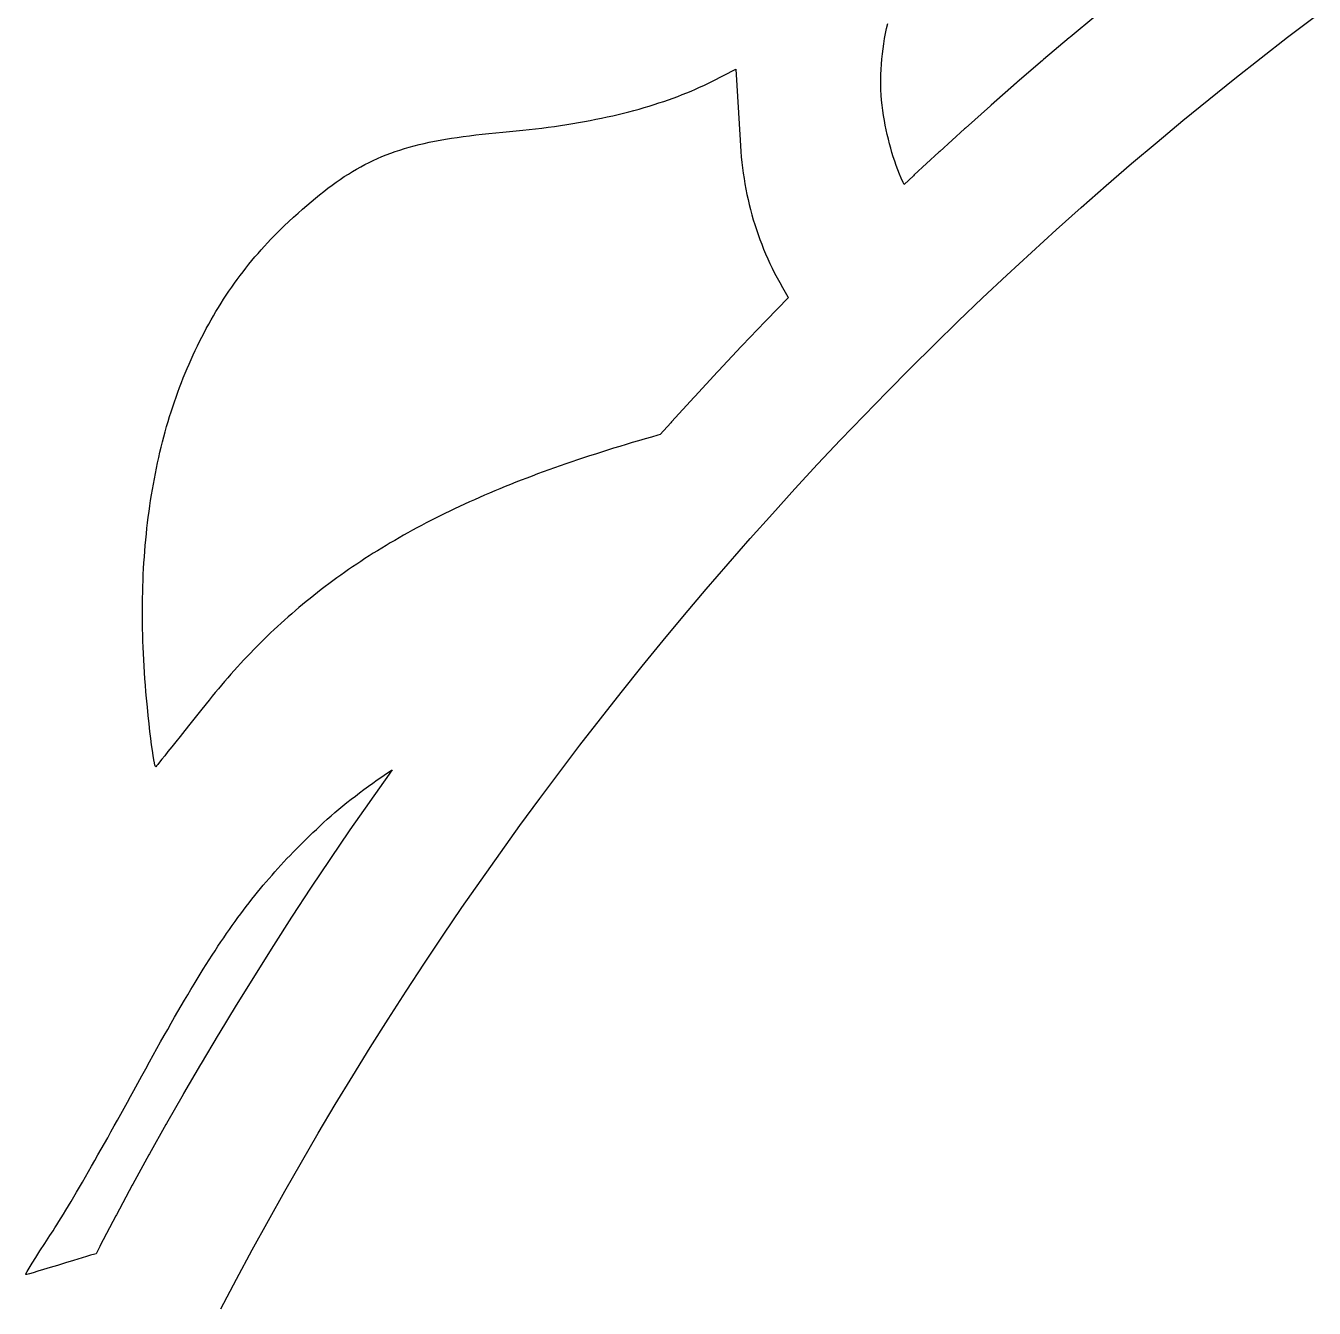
# Model space of a CAD drawing. Header units: millimetres. Extents: x 10 to 410, y 18 to 283.
# Drawn here: x 259.79 to 274.92, y 241.79 to 256.84 of the extents above; entities that cross this region are included whole.
import ezdxf

# ---------------------------------------------------------------- set-up
doc = ezdxf.new("R2010")
doc.units = ezdxf.units.MM
doc.layers.add('CUT', color=1, linetype='Continuous')

msp = doc.modelspace()

# ---------------------------------------------------------------- linework, layer by layer
at = {"layer": 'CUT'}
for points in [[(262.0845, 241.7787), (262.2674, 242.1262), (262.4532, 242.4721), (262.6421, 242.8164), (262.834, 243.1591), (263.0289, 243.5), (263.2267, 243.8392), (263.4275, 244.1767), (263.6312, 244.5124), (263.8378, 244.8464), (264.0474, 245.1785), (264.2598, 245.5088), (264.4751, 245.8372), (264.6933, 246.1637), (264.9143, 246.4883), (265.1382, 246.8109), (265.3648, 247.1316), (265.5942, 247.4503), (265.8264, 247.767), (266.0614, 248.0817), (266.2991, 248.3943), (266.5395, 248.7048), (266.7826, 249.0132), (267.0284, 249.3194), (267.2769, 249.6235), (267.528, 249.9254), (267.7817, 250.2252), (268.0381, 250.5227), (268.297, 250.8179), (268.5585, 251.1109), (268.8225, 251.4016), (269.0891, 251.6899), (269.3582, 251.976), (269.6297, 252.2596), (269.9037, 252.5409), (270.1802, 252.8198), (270.4591, 253.0963), (270.7404, 253.3703), (271.024, 253.6418), (271.3101, 253.9109), (271.5984, 254.1775), (271.8891, 254.4415), (272.1821, 254.703), (272.4773, 254.9619), (272.7748, 255.2183), (273.0746, 255.472), (273.3765, 255.7231), (273.6806, 255.9716), (273.9868, 256.2174), (274.2952, 256.4605), (274.6057, 256.7009), (274.9183, 256.9386)], [(272.3534, 256.9533), (272.0515, 256.7021), (272.0408, 256.6932), (271.741, 256.4394), (271.7304, 256.4304), (271.4329, 256.174), (271.4224, 256.1649), (271.1271, 255.906), (271.1167, 255.8967), (270.8237, 255.6352), (270.8133, 255.6259), (270.5227, 255.3618), (270.5124, 255.3524), (270.224, 255.0858), (270.2138, 255.0763), (270.1029, 254.972), (270.0916, 254.9966), (270.07, 255.0462), (270.0495, 255.0959), (270.03, 255.1458), (270.0115, 255.196), (269.9939, 255.2464), (269.9773, 255.2973), (269.9615, 255.3486), (269.9466, 255.4004), (269.9324, 255.4527), (269.9191, 255.5057), (269.9064, 255.5593), (269.8944, 255.6137), (269.8831, 255.6689), (269.8724, 255.7249), (269.8623, 255.7842), (269.8535, 255.8437), (269.8462, 255.9034), (269.8403, 255.9633), (269.8358, 256.0233), (269.8327, 256.0834), (269.831, 256.1436), (269.8306, 256.2039), (269.8316, 256.2642), (269.8339, 256.3245), (269.8376, 256.3848), (269.8426, 256.4451), (269.8488, 256.5053), (269.8564, 256.5654), (269.8652, 256.6255), (269.8753, 256.6854), (269.8867, 256.7452), (269.8993, 256.8047), (269.9131, 256.8641)]]:
    msp.add_lwpolyline(points, dxfattribs=at)
for points in [[(263.5367, 250.4223), (263.4902, 250.3893), (263.444, 250.3562), (263.3981, 250.3227), (263.3527, 250.289), (263.3075, 250.255), (263.2627, 250.2208), (263.2182, 250.1862), (263.1741, 250.1514), (263.1303, 250.1164), (263.0868, 250.081), (263.0436, 250.0454), (263.0007, 250.0095), (262.9582, 249.9732), (262.9159, 249.9368), (262.8739, 249.9), (262.8323, 249.8629), (262.7909, 249.8255), (262.7498, 249.7878), (262.709, 249.7499), (262.6685, 249.7116), (262.6282, 249.673), (262.5882, 249.6341), (262.5485, 249.5949), (262.5091, 249.5554), (262.4699, 249.5156), (262.4309, 249.4754), (262.3922, 249.435), (262.3538, 249.3942), (262.3155, 249.3531), (262.2776, 249.3116), (262.2398, 249.2699), (262.2023, 249.2278), (262.165, 249.1853), (262.1279, 249.1426), (262.091, 249.0995), (262.0544, 249.056), (262.0179, 249.0123), (261.9817, 248.9681), (261.9456, 248.9237), (261.9098, 248.8788), (261.8447, 248.797), (261.7814, 248.7175), (261.7203, 248.6407), (261.6618, 248.5673), (261.6064, 248.4978), (261.5545, 248.4328), (261.5066, 248.3728), (261.4632, 248.3185), (261.4246, 248.2703), (261.3914, 248.2289), (261.3639, 248.1947), (261.3427, 248.1685), (261.3282, 248.1507), (261.3208, 248.1419), (261.3163, 248.144), (261.3107, 248.159), (261.3043, 248.1859), (261.297, 248.2241), (261.2889, 248.2728), (261.2803, 248.3311), (261.2712, 248.3983), (261.2616, 248.4737), (261.2517, 248.5565), (261.2417, 248.6459), (261.2315, 248.7412), (261.2214, 248.8415), (261.2113, 248.9461), (261.2045, 249.0218), (261.1982, 249.0971), (261.1925, 249.1721), (261.1872, 249.2468), (261.1825, 249.3212), (261.1783, 249.3952), (261.1746, 249.469), (261.1714, 249.5424), (261.1688, 249.6154), (261.1666, 249.6882), (261.165, 249.7606), (261.1639, 249.8327), (261.1633, 249.9044), (261.1633, 249.9758), (261.1637, 250.0469), (261.1647, 250.1176), (261.1662, 250.188), (261.1682, 250.258), (261.1707, 250.3277), (261.1737, 250.397), (261.1773, 250.466), (261.1813, 250.5347), (261.1859, 250.6029), (261.1909, 250.6709), (261.1965, 250.7385), (261.2026, 250.8057), (261.2092, 250.8725), (261.2163, 250.9391), (261.224, 251.0052), (261.2321, 251.071), (261.2407, 251.1364), (261.2499, 251.2014), (261.2595, 251.2661), (261.2697, 251.3304), (261.2804, 251.3943), (261.2916, 251.4579), (261.3032, 251.5211), (261.3154, 251.5839), (261.3281, 251.6463), (261.3413, 251.7084), (261.355, 251.7701), (261.3692, 251.8313), (261.3839, 251.8922), (261.3991, 251.9528), (261.4148, 252.0129), (261.431, 252.0726), (261.4477, 252.132), (261.4649, 252.1909), (261.4826, 252.2495), (261.5008, 252.3076), (261.5195, 252.3654), (261.5388, 252.4228), (261.5585, 252.4797), (261.5786, 252.5363), (261.5993, 252.5924), (261.6205, 252.6482), (261.6422, 252.7035), (261.6644, 252.7584), (261.6871, 252.8129), (261.7102, 252.867), (261.7339, 252.9207), (261.7581, 252.974), (261.7827, 253.0269), (261.8079, 253.0793), (261.8335, 253.1313), (261.8596, 253.1829), (261.8862, 253.2341), (261.9133, 253.2848), (261.9409, 253.3351), (261.969, 253.385), (261.9976, 253.4344), (262.0267, 253.4835), (262.0562, 253.532), (262.0863, 253.5802), (262.1168, 253.6279), (262.1478, 253.6752), (262.1793, 253.722), (262.2113, 253.7684), (262.2438, 253.8143), (262.2767, 253.8598), (262.3101, 253.9049), (262.3441, 253.9495), (262.3785, 253.9936), (262.4134, 254.0373), (262.4487, 254.0806), (262.4846, 254.1234), (262.5209, 254.1657), (262.5577, 254.2075), (262.595, 254.249), (262.6328, 254.2899), (262.6711, 254.3304), (262.7098, 254.3704), (262.749, 254.41), (262.7887, 254.449), (262.8289, 254.4876), (262.8834, 254.539), (262.937, 254.5888), (262.9897, 254.6368), (263.0416, 254.6833), (263.0927, 254.7282), (263.1432, 254.7715), (263.1932, 254.8133), (263.2426, 254.8536), (263.2916, 254.8924), (263.3403, 254.9299), (263.3886, 254.9659), (263.4368, 255.0005), (263.4848, 255.0339), (263.5328, 255.0659), (263.5807, 255.0967), (263.6288, 255.1262), (263.677, 255.1545), (263.7255, 255.1816), (263.7742, 255.2077), (263.8234, 255.2325), (263.873, 255.2564), (263.9231, 255.2791), (263.9739, 255.3009), (264.0253, 255.3217), (264.0775, 255.3415), (264.1305, 255.3604), (264.1844, 255.3784), (264.2393, 255.3956), (264.2952, 255.4119), (264.3523, 255.4274), (264.4105, 255.4422), (264.47, 255.4563), (264.5309, 255.4696), (264.5932, 255.4823), (264.657, 255.4944), (264.7223, 255.5058), (264.7893, 255.5167), (264.858, 255.5271), (264.9285, 255.5369), (265.0009, 255.5463), (265.0752, 255.5552), (265.1515, 255.5637), (265.2299, 255.5719), (265.3105, 255.5796), (265.3933, 255.5871), (265.4721, 255.5942), (265.55, 255.6018), (265.6271, 255.6098), (265.7033, 255.6182), (265.7787, 255.627), (265.8533, 255.6363), (265.927, 255.646), (265.9999, 255.6561), (266.072, 255.6667), (266.1432, 255.6776), (266.2136, 255.6891), (266.2832, 255.7009), (266.3519, 255.7132), (266.4198, 255.7259), (266.4869, 255.739), (266.5531, 255.7526), (266.6185, 255.7666), (266.6831, 255.781), (266.7468, 255.7959), (266.8097, 255.8112), (266.8718, 255.8269), (266.933, 255.8431), (266.9934, 255.8596), (267.053, 255.8767), (267.1117, 255.8941), (267.1697, 255.912), (267.2267, 255.9303), (267.283, 255.949), (267.3384, 255.9682), (267.393, 255.9878), (267.4468, 256.0079), (267.4998, 256.0283), (267.5519, 256.0492), (267.6032, 256.0706), (267.6537, 256.0923), (267.7033, 256.1145), (267.7521, 256.1371), (267.8001, 256.1602), (267.8473, 256.1837), (268.1296, 256.3269), (268.1778, 255.4937), (268.182, 255.4272), (268.1871, 255.3614), (268.1931, 255.2964), (268.1999, 255.232), (268.2075, 255.1682), (268.216, 255.1051), (268.2254, 255.0425), (268.2357, 254.9806), (268.2469, 254.9192), (268.259, 254.8582), (268.272, 254.7978), (268.286, 254.7379), (268.3009, 254.6784), (268.3167, 254.6193), (268.3335, 254.5606), (268.3513, 254.5023), (268.37, 254.4444), (268.3897, 254.3867), (268.4105, 254.3293), (268.4322, 254.2723), (268.455, 254.2154), (268.4788, 254.1588), (268.5036, 254.1024), (268.5295, 254.0461), (268.5565, 253.99), (268.5845, 253.934), (268.6136, 253.8781), (268.6438, 253.8223), (268.675, 253.7665), (268.7074, 253.7108), (268.7409, 253.655), (268.7465, 253.646), (268.4836, 253.3761), (268.4739, 253.366), (268.2024, 253.0824), (268.1928, 253.0722), (267.9237, 252.7862), (267.9142, 252.776), (267.6476, 252.4876), (267.6382, 252.4773), (267.3741, 252.1867), (267.3648, 252.1763), (267.2417, 252.0383), (267.215, 252.0309), (267.1388, 252.0095), (267.0632, 251.9879), (266.9882, 251.9662), (266.9138, 251.9444), (266.84, 251.9224), (266.7669, 251.9004), (266.6943, 251.8782), (266.6223, 251.8558), (266.5508, 251.8334), (266.48, 251.8108), (266.4097, 251.788), (266.34, 251.7651), (266.2709, 251.7421), (266.2023, 251.7189), (266.1343, 251.6956), (266.0669, 251.6722), (266, 251.6485), (265.9336, 251.6248), (265.8678, 251.6008), (265.8025, 251.5767), (265.7378, 251.5525), (265.6736, 251.528), (265.6099, 251.5035), (265.5467, 251.4787), (265.4841, 251.4538), (265.422, 251.4287), (265.3603, 251.4034), (265.2992, 251.3779), (265.2386, 251.3523), (265.1784, 251.3265), (265.1188, 251.3005), (265.0596, 251.2743), (265.001, 251.2479), (264.9428, 251.2213), (264.8851, 251.1945), (264.8278, 251.1675), (264.771, 251.1404), (264.7147, 251.113), (264.6588, 251.0854), (264.6034, 251.0576), (264.5485, 251.0296), (264.4939, 251.0014), (264.4398, 250.973), (264.3862, 250.9444), (264.333, 250.9155), (264.2802, 250.8865), (264.2278, 250.8572), (264.1759, 250.8276), (264.1243, 250.7979), (264.0732, 250.7679), (264.0225, 250.7377), (263.9722, 250.7073), (263.9223, 250.6766), (263.8727, 250.6456), (263.8236, 250.6145), (263.7748, 250.5831), (263.7265, 250.5514), (263.6785, 250.5195), (263.6308, 250.4873), (263.5836, 250.4549)], [(260.4237, 243.2079), (260.4583, 243.2673), (260.4936, 243.3282), (260.5295, 243.3906), (260.5661, 243.4543), (260.6032, 243.5192), (260.6408, 243.5851), (260.6787, 243.6519), (260.7169, 243.7195), (260.7553, 243.7877), (260.7939, 243.8564), (260.8325, 243.9256), (260.8711, 243.9949), (260.9097, 244.0644), (260.948, 244.1339), (260.9862, 244.2032), (261.024, 244.2722), (261.0614, 244.3408), (261.1089, 244.4279), (261.1555, 244.5131), (261.2013, 244.5965), (261.2463, 244.678), (261.2905, 244.7578), (261.3339, 244.8358), (261.3766, 244.912), (261.4186, 244.9866), (261.4599, 245.0595), (261.5006, 245.1309), (261.5406, 245.2006), (261.58, 245.2688), (261.6189, 245.3356), (261.6572, 245.4009), (261.695, 245.4647), (261.7323, 245.5272), (261.7692, 245.5884), (261.8056, 245.6482), (261.8415, 245.7068), (261.8771, 245.7641), (261.9124, 245.8203), (261.9473, 245.8753), (261.9819, 245.9292), (262.0162, 245.982), (262.0502, 246.0338), (262.084, 246.0845), (262.1177, 246.1344), (262.1511, 246.1832), (262.1844, 246.2312), (262.2176, 246.2784), (262.2507, 246.3247), (262.2837, 246.3702), (262.3167, 246.4151), (262.3496, 246.4592), (262.3826, 246.5026), (262.4156, 246.5455), (262.4487, 246.5877), (262.4819, 246.6294), (262.5151, 246.6706), (262.5486, 246.7113), (262.5822, 246.7516), (262.6159, 246.7914), (262.65, 246.831), (262.6842, 246.8701), (262.7188, 246.9091), (262.7536, 246.9477), (262.7888, 246.9862), (262.8243, 247.0245), (262.8602, 247.0626), (262.8966, 247.1007), (262.9333, 247.1386), (262.9706, 247.1766), (263.0083, 247.2146), (263.0465, 247.2527), (263.0853, 247.2908), (263.1246, 247.3291), (263.1645, 247.3675), (263.2051, 247.4061), (263.2463, 247.445), (263.2892, 247.4849), (263.333, 247.5245), (263.3777, 247.5641), (263.4232, 247.6035), (263.4695, 247.6427), (263.5166, 247.6817), (263.5645, 247.7206), (263.6132, 247.7593), (263.6626, 247.7977), (263.7127, 247.836), (263.7635, 247.874), (263.815, 247.9118), (263.8671, 247.9493), (263.9199, 247.9865), (263.9732, 248.0235), (264.0272, 248.0602), (264.0817, 248.0966), (264.0937, 248.1045), (264.0663, 248.0664), (264.0582, 248.0551), (263.8315, 247.7344), (263.8235, 247.7229), (263.5997, 247.4003), (263.5918, 247.3888), (263.3708, 247.0642), (263.363, 247.0526), (263.1448, 246.7261), (263.1371, 246.7144), (262.9218, 246.386), (262.9142, 246.3743), (262.7017, 246.044), (262.6942, 246.0323), (262.4847, 245.7002), (262.4773, 245.6883), (262.2706, 245.3544), (262.2633, 245.3425), (262.0596, 245.0068), (262.0524, 244.9948), (261.8516, 244.6573), (261.8446, 244.6453), (261.6467, 244.306), (261.6397, 244.2939), (261.4449, 243.953), (261.438, 243.9409), (261.2461, 243.5982), (261.2394, 243.586), (261.0505, 243.2417), (261.0438, 243.2295), (260.8579, 242.8835), (260.8514, 242.8712), (260.6685, 242.5237), (260.6621, 242.5113), (260.6182, 242.426), (260.6055, 242.4224), (260.5555, 242.408), (260.5055, 242.3934), (260.4555, 242.3785), (260.4054, 242.3633), (260.3551, 242.3479), (260.2583, 242.3182), (260.1664, 242.2901), (260.0809, 242.2642), (260.0035, 242.2409), (259.9357, 242.2207), (259.8793, 242.2041), (259.8357, 242.1916), (259.8067, 242.1836), (259.7938, 242.1807), (259.7954, 242.1899), (259.809, 242.2165), (259.8335, 242.2588), (259.8677, 242.3148), (259.9103, 242.3827), (259.9604, 242.4606), (260.0166, 242.5466), (260.0779, 242.6388), (260.0957, 242.6658), (260.1152, 242.696), (260.1365, 242.7294), (260.1593, 242.7658), (260.1836, 242.8051), (260.2094, 242.8472), (260.2365, 242.8919), (260.2649, 242.9391), (260.2946, 242.9887), (260.3253, 243.0405), (260.3572, 243.0943), (260.39, 243.1502)]]:
    msp.add_lwpolyline(points, close=True, dxfattribs=at)

doc.saveas('drawing.dxf')
